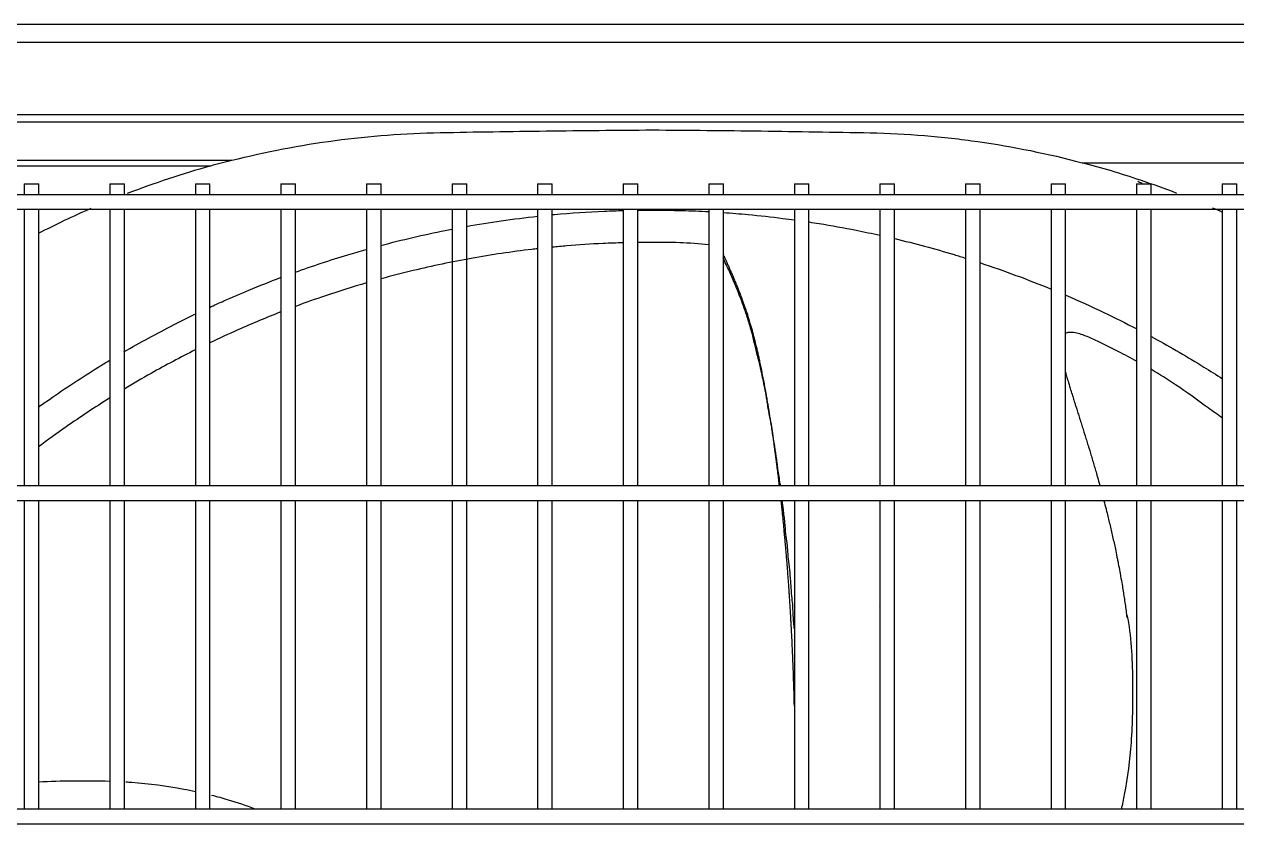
# Model space of a CAD drawing. Header units: millimetres. Extents: x 0 to 504600, y 0 to 118800.
# Drawn here: x 430955 to 431288, y 51036.6 to 51256.2 of the extents above; entities that cross this region are included whole.
import ezdxf

# ---------------------------------------------------------------- set-up
doc = ezdxf.new("R2010")
doc.units = ezdxf.units.MM
doc.header["$LTSCALE"] = 200
doc.layers.add('LG-AIRCON', color=240, linetype='Continuous')

# ---------------------------------------------------------------- blocks, each defined once
blk = doc.blocks.new('UXB1', base_point=(168674.67, -72229.04))
at = {"layer": 'LG-AIRCON', "color": 0}
for p, q in [((168093.75, -71467.16), (169255.13, -71467.16)), ((169255.13, -71472.16), (168093.75, -71472.16)), ((168148.66, -71491.95), (169200.23, -71491.95)), ((169198.7, -71494.07), (168150.18, -71494.07)), ((168154.52, -71504.54), (168251.98, -71504.54)), ((168246.14, -71506.1), (168154.52, -71506.1)), ((168485.48, -71505.19), (168569.18, -71505.19)), ((168195.02, -71510.99), (168195.02, -71513.99)), ((168195.02, -71510.99), (168199.01, -71510.99)), ((168199.01, -71513.99), (168199.01, -71510.99)), ((168218.51, -71510.99), (168218.51, -71513.99)), ((168218.51, -71510.99), (168222.51, -71510.99)), ((168222.51, -71513.99), (168222.51, -71510.99)), ((168242.01, -71510.99), (168242.01, -71513.99)), ((168242.01, -71510.99), (168246.01, -71510.99)), ((168246.01, -71513.99), (168246.01, -71510.99)), ((168265.5, -71510.99), (168265.5, -71513.99)), ((168265.5, -71510.99), (168269.5, -71510.99)), ((168269.5, -71513.99), (168269.5, -71510.99)), ((168289, -71510.99), (168289, -71513.99)), ((168289, -71510.99), (168293, -71510.99)), ((168293, -71513.99), (168293, -71510.99)), ((168312.5, -71510.99), (168312.5, -71513.99)), ((168312.5, -71510.99), (168316.5, -71510.99)), ((168316.5, -71513.99), (168316.5, -71510.99)), ((168335.99, -71510.99), (168335.99, -71513.99)), ((168335.99, -71510.99), (168339.99, -71510.99)), ((168339.99, -71513.99), (168339.99, -71510.99)), ((168359.49, -71510.99), (168359.49, -71513.99)), ((168359.49, -71510.99), (168363.49, -71510.99)), ((168363.49, -71513.99), (168363.49, -71510.99)), ((168382.99, -71510.99), (168382.99, -71513.99)), ((168382.99, -71510.99), (168386.99, -71510.99)), ((168386.99, -71513.99), (168386.99, -71510.99)), ((168406.48, -71510.99), (168406.48, -71513.99)), ((168406.48, -71510.99), (168410.48, -71510.99)), ((168410.48, -71513.99), (168410.48, -71510.99)), ((168429.98, -71510.99), (168429.98, -71513.99)), ((168429.98, -71510.99), (168433.98, -71510.99)), ((168433.98, -71513.99), (168433.98, -71510.99)), ((168453.48, -71510.99), (168453.48, -71513.99)), ((168453.48, -71510.99), (168457.47, -71510.99)), ((168457.47, -71513.99), (168457.47, -71510.99)), ((168476.97, -71510.99), (168476.97, -71513.99)), ((168476.97, -71510.99), (168480.97, -71510.99)), ((168480.97, -71513.99), (168480.97, -71510.99)), ((168500.47, -71510.99), (168500.47, -71513.99)), ((168500.47, -71510.99), (168504.47, -71510.99)), ((168504.47, -71513.99), (168504.47, -71510.99)), ((168523.96, -71510.99), (168523.96, -71513.99)), ((168523.96, -71510.99), (168527.96, -71510.99)), ((168527.96, -71513.99), (168527.96, -71510.99)), ((169201.5, -71513.99), (168146.95, -71513.99)), ((168146.95, -71517.99), (169201.5, -71517.99)), ((168195.02, -71517.99), (168195.02, -71593.98)), ((168199.01, -71593.98), (168199.01, -71517.99)), ((168218.51, -71517.99), (168218.51, -71593.98)), ((168222.51, -71593.98), (168222.51, -71517.99)), ((168242.01, -71517.99), (168242.01, -71593.98)), ((168246.01, -71593.98), (168246.01, -71517.99)), ((168265.5, -71517.99), (168265.5, -71593.98)), ((168269.5, -71593.98), (168269.5, -71517.99)), ((168289, -71517.99), (168289, -71593.98)), ((168293, -71593.98), (168293, -71517.99)), ((168312.5, -71517.99), (168312.5, -71593.98)), ((168316.5, -71593.98), (168316.5, -71517.99)), ((168335.99, -71517.99), (168335.99, -71593.98)), ((168339.99, -71593.98), (168339.99, -71517.99)), ((168359.49, -71517.99), (168359.49, -71593.98)), ((168363.49, -71593.98), (168363.49, -71517.99)), ((168382.99, -71517.99), (168382.99, -71593.98)), ((168386.99, -71593.98), (168386.99, -71517.99)), ((168406.48, -71517.99), (168406.48, -71593.98)), ((168410.48, -71593.98), (168410.48, -71517.99)), ((168429.98, -71517.99), (168429.98, -71593.98)), ((168433.98, -71593.98), (168433.98, -71517.99)), ((168453.48, -71517.99), (168453.48, -71593.98)), ((168457.47, -71593.98), (168457.47, -71517.99)), ((168476.97, -71517.99), (168476.97, -71593.98)), ((168480.97, -71593.98), (168480.97, -71517.99)), ((168500.47, -71517.99), (168500.47, -71593.98)), ((168504.47, -71593.98), (168504.47, -71517.99)), ((168523.96, -71517.99), (168523.96, -71593.98)), ((168527.96, -71593.98), (168527.96, -71517.99)), ((169266.49, -71593.97), (168081.96, -71593.97)), ((168081.96, -71597.97), (169266.49, -71597.97)), ((168195.02, -71597.98), (168195.02, -71682.77)), ((168199.01, -71682.77), (168199.01, -71597.98)), ((168218.51, -71597.98), (168218.51, -71682.77)), ((168222.51, -71682.77), (168222.51, -71597.98)), ((168242.01, -71597.98), (168242.01, -71682.77)), ((168246.01, -71682.77), (168246.01, -71597.98)), ((168265.5, -71597.98), (168265.5, -71682.77)), ((168269.5, -71682.77), (168269.5, -71597.98)), ((168289, -71597.98), (168289, -71682.77)), ((168293, -71682.77), (168293, -71597.98)), ((168312.5, -71597.98), (168312.5, -71682.77)), ((168316.5, -71682.77), (168316.5, -71597.98)), ((168335.99, -71597.98), (168335.99, -71682.77)), ((168339.99, -71682.77), (168339.99, -71597.98)), ((168359.49, -71597.98), (168359.49, -71682.77)), ((168363.49, -71682.77), (168363.49, -71597.98)), ((168382.99, -71597.98), (168382.99, -71682.77)), ((168386.99, -71682.77), (168386.99, -71597.98)), ((168406.48, -71597.98), (168406.48, -71682.77)), ((168410.48, -71682.77), (168410.48, -71597.98)), ((168429.98, -71597.98), (168429.98, -71682.77)), ((168433.98, -71682.77), (168433.98, -71597.98)), ((168453.48, -71597.98), (168453.48, -71682.77)), ((168457.47, -71682.77), (168457.47, -71597.98)), ((168476.97, -71597.98), (168476.97, -71682.77)), ((168480.97, -71682.77), (168480.97, -71597.98)), ((168500.47, -71597.98), (168500.47, -71682.77)), ((168504.47, -71682.77), (168504.47, -71597.98)), ((168523.96, -71597.98), (168523.96, -71682.77)), ((168527.96, -71682.77), (168527.96, -71597.98)), ((168429.98, -71627.08), (168429.86, -71627.3)), ((169266.49, -71682.76), (168081.96, -71682.76)), ((168081.96, -71686.76), (169266.49, -71686.76))]:
    blk.add_line(p, q, dxfattribs=at)
for points, knots in [([(168251.98, -71504.54), (168261.35, -71502.17), (168270.81, -71500.36), (168285.12, -71498.45), (168289.9, -71497.95), (168299.53, -71497.23), (168304.36, -71497.04), (168318.91, -71496.72), (168328.62, -71496.6), (168348.05, -71496.35), (168357.77, -71496.25), (168367.49, -71496.19)], [0, 0, 0, 0, 0.25, 0.25, 0.375, 0.375, 0.5, 0.5, 0.75, 0.75, 1, 1, 1, 1]), ([(168367.49, -71496.19), (168377.46, -71496.25), (168387.43, -71496.35), (168402.38, -71496.55), (168407.37, -71496.62), (168417.34, -71496.78), (168422.32, -71496.85), (168432.29, -71497.1), (168437.28, -71497.34), (168447.16, -71498.15), (168452.06, -71498.7), (168466.61, -71500.78), (168476.13, -71502.72), (168485.48, -71505.19)], [0, 0, 0, 0, 0.25, 0.25, 0.375, 0.375, 0.5, 0.5, 0.625, 0.625, 0.75, 0.75, 1, 1, 1, 1]), ([(168316.45, -71522.69), (168319.62, -71522.13), (168326.11, -71521.08), (168332.64, -71520.26), (168335.98, -71519.9)], [0, 0, 0, 0, 0.489245, 1, 1, 1, 1]), ([(168339.99, -71519.49), (168340.18, -71519.47), (168344.96, -71519.02), (168351.45, -71518.55), (168357.76, -71518.37), (168359.48, -71518.33)], [0, 0, 0, 0, 0.030504, 0.735974, 1, 1, 1, 1]), ([(168367.19, -71518.2), (168370.03, -71518.22), (168375.3, -71518.27), (168380.57, -71518.5), (168383.01, -71518.63)], [0, 0, 0, 0, 0.537477, 1, 1, 1, 1]), ([(168387.01, -71518.88), (168389.27, -71519.04), (168394.73, -71519.48), (168401.24, -71520.19), (168405.47, -71520.75), (168406.53, -71520.89)], [0, 0, 0, 0, 0.346789, 0.837259, 1, 1, 1, 1]), ([(168410.54, -71521.47), (168411.44, -71521.61), (168415.77, -71522.29), (168422.28, -71523.46), (168427.85, -71524.64), (168430.04, -71525.12)], [0, 0, 0, 0, 0.138987, 0.661876, 1, 1, 1, 1]), ([(168292.92, -71527.92), (168298.77, -71526.36), (168305.29, -71524.84), (168311.85, -71523.55), (168312.48, -71523.43)], [0, 0, 0, 0, 0.904429, 1, 1, 1, 1]), ([(168434.06, -71526.05), (168439.54, -71527.36), (168446.04, -71529.11), (168452.47, -71531.08), (168453.51, -71531.41)], [0, 0, 0, 0, 0.838104, 1, 1, 1, 1]), ([(168269.38, -71535.28), (168274.16, -71533.56), (168280.66, -71531.41), (168287.23, -71529.49), (168288.94, -71529.01)], [0, 0, 0, 0, 0.74118, 1, 1, 1, 1]), ([(168335.99, -71528.82), (168335.46, -71528.88), (168329.38, -71529.58), (168317.99, -71531.27), (168304.2, -71534.15), (168295.93, -71536.27), (168293.01, -71537.07)], [0, 0, 0, 0, 0.037241, 0.424432, 0.796492, 1, 1, 1, 1]), ([(168359.47, -71527.19), (168357.63, -71527.24), (168352.44, -71527.42), (168345.95, -71527.85), (168341.31, -71528.27), (168339.99, -71528.4)], [0, 0, 0, 0, 0.282463, 0.794994, 1, 1, 1, 1]), ([(168382.98, -71527.72), (168380.3, -71527.47), (168374.73, -71527.09), (168368.26, -71527.05), (168364.45, -71527.09), (168363.48, -71527.11)], [0, 0, 0, 0, 0.406262, 0.849224, 1, 1, 1, 1]), ([(168402.67, -71593.98), (168402.65, -71593.79), (168402.44, -71592.2), (168402.04, -71590.17), (168401.77, -71587.54), (168401.44, -71585.04), (168400.98, -71582.4), (168400.63, -71580.17), (168400.37, -71578.32), (168400.11, -71576.64), (168399.63, -71574.62), (168399.29, -71572.5), (168399, -71570.55), (168398.66, -71568.56), (168398.04, -71565.67), (168397.6, -71563.34), (168396.83, -71559.83), (168396.19, -71557.79), (168395.68, -71555.42), (168395.28, -71553.62), (168394.82, -71551.8), (168394.38, -71550.33), (168394.1, -71549.38), (168393.83, -71548.47), (168393.42, -71547.24), (168392.82, -71545.44), (168391.61, -71542.03), (168390.09, -71538.29), (168388.53, -71534.71), (168387.63, -71532.92), (168387.16, -71531.94), (168387.01, -71531.54), (168386.97, -71531.45)], [0, 0, 0, 0, 0.008371, 0.069424, 0.094367, 0.121283, 0.179384, 0.232883, 0.253705, 0.270958, 0.305551, 0.345961, 0.367488, 0.389621, 0.435291, 0.515912, 0.532189, 0.589294, 0.613481, 0.639638, 0.667776, 0.697453, 0.714276, 0.72148, 0.744733, 0.767084, 0.80554, 0.900316, 0.940461, 0.976172, 0.994503, 1, 1, 1, 1]), ([(168402.41, -71593.98), (168402.37, -71593.68), (168402.27, -71592.77), (168402.12, -71591.56), (168401.94, -71590.05), (168401.76, -71588.68), (168401.57, -71587.16), (168401.39, -71585.79), (168401.21, -71584.44), (168401, -71582.96), (168400.82, -71581.64), (168400.61, -71580.19), (168400.44, -71579.03), (168400.22, -71577.58), (168400.02, -71576.29), (168399.79, -71574.85), (168399.59, -71573.56), (168399.37, -71572.26), (168399.15, -71570.97), (168398.93, -71569.68), (168398.73, -71568.55), (168398.5, -71567.29), (168398.29, -71566.18), (168398.03, -71564.81), (168397.82, -71563.72), (168397.55, -71562.37), (168397.33, -71561.29), (168397.07, -71560.09), (168396.84, -71559.03), (168396.58, -71557.84), (168396.3, -71556.65), (168396.05, -71555.6), (168395.79, -71554.55), (168395.53, -71553.51), (168395.26, -71552.48), (168394.99, -71551.46), (168394.71, -71550.46), (168394.42, -71549.47), (168394.14, -71548.51), (168393.83, -71547.53), (168393.53, -71546.57), (168393.25, -71545.74), (168392.97, -71544.92), (168392.65, -71543.99), (168392.32, -71543.07), (168392.02, -71542.28), (168391.73, -71541.5), (168391.43, -71540.73), (168391.09, -71539.87), (168390.79, -71539.13), (168390.49, -71538.41), (168390.24, -71537.8), (168389.98, -71537.19), (168389.69, -71536.51), (168389.41, -71535.85), (168389.13, -71535.19), (168388.9, -71534.68), (168388.66, -71534.12), (168388.46, -71533.67), (168388.23, -71533.13), (168388.05, -71532.72), (168387.84, -71532.25), (168387.66, -71531.83), (168387.51, -71531.48), (168387.35, -71531.11), (168387.28, -71530.95), (168387.26, -71530.9)], [0, 0, 0, 0, 0.011806, 0.035618, 0.047525, 0.071337, 0.089197, 0.107056, 0.124916, 0.142775, 0.166588, 0.178494, 0.202307, 0.214213, 0.238026, 0.255886, 0.273745, 0.291605, 0.309464, 0.327324, 0.345183, 0.357089, 0.380902, 0.392808, 0.416621, 0.428527, 0.45234, 0.464246, 0.482106, 0.499965, 0.517825, 0.535684, 0.547591, 0.56545, 0.58331, 0.595216, 0.613075, 0.630935, 0.642841, 0.660701, 0.67856, 0.690467, 0.702373, 0.720232, 0.738092, 0.749998, 0.761905, 0.779764, 0.79167, 0.80953, 0.821436, 0.833343, 0.845249, 0.857155, 0.875015, 0.886921, 0.898827, 0.910734, 0.92264, 0.934546, 0.946453, 0.958359, 0.970265, 0.982172, 0.994078, 1, 1, 1, 1]), ([(168245.87, -71544.93), (168247.18, -71544.33), (168250.78, -71542.69), (168257.26, -71539.91), (168262.48, -71537.84), (168265.39, -71536.75)], [0, 0, 0, 0, 0.204884, 0.559596, 1, 1, 1, 1]), ([(168289.01, -71538.21), (168285.24, -71539.3), (168278.74, -71541.34), (168272.23, -71543.64), (168269.5, -71544.66)], [0, 0, 0, 0, 0.58019, 1, 1, 1, 1]), ([(168481.03, -71541.59), (168484.55, -71543.1), (168491.1, -71546.07), (168497.54, -71549.28), (168500.53, -71550.84)], [0, 0, 0, 0, 0.53182, 1, 1, 1, 1]), ([(168265.5, -71546.18), (168261.55, -71547.72), (168255.03, -71550.43), (168248.53, -71553.43), (168245.97, -71554.66)], [0, 0, 0, 0, 0.605591, 1, 1, 1, 1]), ([(168222.35, -71557.17), (168224.59, -71555.86), (168229.12, -71553.32), (168235.63, -71549.89), (168239.9, -71547.77), (168241.86, -71546.83)], [0, 0, 0, 0, 0.352089, 0.704456, 1, 1, 1, 1]), ([(168500.47, -71559.73), (168498.85, -71558.84), (168495.3, -71556.98), (168490.67, -71554.66), (168486.54, -71552.75), (168483.84, -71551.87), (168481.91, -71551.78), (168481.22, -71551.94), (168480.96, -71552.04)], [0, 0, 0, 0, 0.264162, 0.571071, 0.733206, 0.891725, 0.957075, 1, 1, 1, 1]), ([(168504.5, -71552.95), (168504.76, -71553.09), (168509.65, -71555.74), (168516.21, -71559.55), (168522.37, -71563.44), (168524.05, -71564.53)], [0, 0, 0, 0, 0.038243, 0.734735, 1, 1, 1, 1]), ([(168241.97, -71556.62), (168237.91, -71558.65), (168231.38, -71562.11), (168224.9, -71565.89), (168222.44, -71567.37)], [0, 0, 0, 0, 0.619127, 1, 1, 1, 1]), ([(168198.84, -71572.37), (168199.85, -71571.64), (168203.09, -71569.35), (168208.6, -71565.62), (168214.11, -71562.11), (168217.37, -71560.12), (168218.33, -71559.54)], [0, 0, 0, 0, 0.160934, 0.509713, 0.854631, 1, 1, 1, 1]), ([(168480.92, -71562.75), (168480.97, -71562.92), (168481.13, -71563.48), (168481.37, -71564.31), (168481.68, -71565.37), (168481.96, -71566.32), (168482.26, -71567.3), (168482.57, -71568.29), (168482.93, -71569.44), (168483.3, -71570.62), (168483.63, -71571.66), (168483.97, -71572.72), (168484.36, -71573.95), (168484.76, -71575.21), (168485.15, -71576.45), (168485.55, -71577.73), (168485.96, -71579.02), (168486.37, -71580.35), (168486.79, -71581.69), (168487.21, -71583.06), (168487.63, -71584.43), (168488.05, -71585.81), (168488.51, -71587.38), (168488.97, -71588.95), (168489.38, -71590.36), (168489.83, -71591.95), (168490.15, -71593.1), (168490.37, -71593.89), (168490.39, -71593.97)], [0, 0, 0, 0, 0.021221, 0.066801, 0.097188, 0.142768, 0.173155, 0.203541, 0.249122, 0.294702, 0.325088, 0.355475, 0.401055, 0.446635, 0.477022, 0.522602, 0.568182, 0.598569, 0.644149, 0.689729, 0.720116, 0.765696, 0.811276, 0.856856, 0.902436, 0.932823, 0.993597, 1, 1, 1, 1]), ([(168524, -71575.29), (168522.71, -71574.39), (168518.44, -71571.37), (168512.13, -71566.66), (168506.79, -71563.33), (168504.53, -71562.01)], [0, 0, 0, 0, 0.202389, 0.669659, 1, 1, 1, 1]), ([(168218.43, -71569.84), (168214.44, -71572.35), (168207.88, -71576.69), (168201.42, -71581.37), (168198.89, -71583.27)], [0, 0, 0, 0, 0.605389, 1, 1, 1, 1]), ([(168406.48, -71654.38), (168406.48, -71654.2), (168406.47, -71653.68), (168406.44, -71652.48), (168406.4, -71650.97), (168406.35, -71649.31), (168406.3, -71647.83), (168406.25, -71646.36), (168406.2, -71644.72), (168406.14, -71643.25), (168406.07, -71641.61), (168406.01, -71640.13), (168405.94, -71638.47), (168405.87, -71636.96), (168405.8, -71635.45), (168405.71, -71633.8), (168405.63, -71632.34), (168405.54, -71630.72), (168405.46, -71629.27), (168405.36, -71627.65), (168405.26, -71626.04), (168405.17, -71624.59), (168405.06, -71622.97), (168404.96, -71621.5), (168404.84, -71619.86), (168404.73, -71618.39), (168404.62, -71616.95), (168404.5, -71615.36), (168404.37, -71613.78), (168404.24, -71612.2), (168404.1, -71610.63), (168403.98, -71609.22), (168403.83, -71607.65), (168403.7, -71606.23), (168403.55, -71604.64), (168403.41, -71603.21), (168403.26, -71601.79), (168403.1, -71600.24), (168402.97, -71598.97), (168402.88, -71598.17), (168402.86, -71597.98)], [0, 0, 0, 0, 0.009218, 0.026414, 0.060805, 0.086598, 0.112391, 0.138185, 0.163978, 0.198369, 0.215565, 0.249956, 0.275749, 0.301542, 0.327336, 0.353129, 0.38752, 0.404715, 0.439106, 0.4649, 0.490693, 0.525084, 0.54228, 0.576671, 0.602464, 0.628257, 0.65405, 0.679844, 0.714235, 0.740028, 0.765821, 0.800212, 0.817408, 0.851799, 0.877592, 0.903386, 0.929179, 0.954972, 0.989363, 1, 1, 1, 1]), ([(168406.48, -71633.23), (168406.43, -71632.66), (168406.29, -71631.19), (168406.17, -71629.48), (168406.1, -71627.74), (168406.02, -71626.11), (168405.74, -71624), (168405.59, -71621.69), (168405.45, -71619.5), (168405.23, -71617.21), (168404.94, -71614.82), (168404.74, -71612.69), (168404.62, -71610.89), (168404.47, -71609.18), (168404.11, -71607.01), (168403.92, -71604.45), (168403.69, -71602.18), (168403.42, -71600.11), (168403.22, -71598.79), (168403.12, -71597.96)], [0, 0, 0, 0, 0.05251, 0.142079, 0.177348, 0.206327, 0.265132, 0.339751, 0.382815, 0.429016, 0.527009, 0.615313, 0.649401, 0.678603, 0.742262, 0.822382, 0.868126, 0.917465, 1, 1, 1, 1]), ([(168491.47, -71597.98), (168491.48, -71598.01), (168491.68, -71598.78), (168491.97, -71599.93), (168492.4, -71601.61), (168492.77, -71603.12), (168493.18, -71604.85), (168493.59, -71606.58), (168493.98, -71608.31), (168494.36, -71610.04), (168494.76, -71611.96), (168495.12, -71613.69), (168495.5, -71615.63), (168495.79, -71617.18), (168496.14, -71619.13), (168496.44, -71620.88), (168496.77, -71622.86), (168497.04, -71624.65), (168497.31, -71626.47), (168497.56, -71628.29), (168497.72, -71629.5), (168497.79, -71630.11)], [0, 0, 0, 0, 0.003613, 0.076073, 0.112302, 0.166647, 0.220991, 0.275335, 0.32968, 0.384024, 0.438368, 0.510827, 0.547057, 0.619516, 0.655746, 0.728205, 0.782549, 0.836893, 0.891238, 0.945582, 1, 1, 1, 1]), ([(168497.86, -71629.59), (168497.92, -71629.88), (168499.1, -71636.02), (168499.46, -71647.72), (168499.28, -71663.85), (168497.78, -71675.36), (168496.54, -71681.44), (168496.24, -71682.79)], [0, 0, 0, 0, 0.017033, 0.353101, 0.655124, 0.923021, 1, 1, 1, 1]), ([(168198.96, -71675.25), (168202.09, -71675.04), (168208.63, -71674.91), (168215.15, -71674.93), (168218.52, -71675.05)], [0, 0, 0, 0, 0.483114, 1, 1, 1, 1]), ([(168222.94, -71675.26), (168223.47, -71675.29), (168228.78, -71675.65), (168235.16, -71676.48), (168240.96, -71677.64), (168242.03, -71677.87)], [0, 0, 0, 0, 0.083564, 0.830141, 1, 1, 1, 1]), ([(168246.38, -71678.89), (168247.92, -71679.28), (168251.93, -71680.38), (168255.89, -71681.71), (168258.31, -71682.63)], [0, 0, 0, 0, 0.381371, 1, 1, 1, 1])]:
    blk.add_open_spline(points, degree=3, knots=knots, dxfattribs=at)
for points in [[(168246.14, -71506.1), (168238.38, -71508.27), (168230.76, -71510.79), (168223.3, -71513.68)], [(168251.98, -71504.54), (168250.06, -71505.03), (168248.1, -71505.55), (168246.14, -71506.1)], [(168501.53, -71510.01), (168496.23, -71508.22), (168490.88, -71506.62), (168485.48, -71505.19)], [(168511.53, -71513.62), (168508.23, -71512.35), (168504.89, -71511.14), (168501.53, -71510.01)], [(168501.97, -71510.79), (168501.57, -71510.66), (168501.18, -71510.53), (168500.78, -71510.4)], [(168213.31, -71517.78), (168208.41, -71519.92), (168203.57, -71522.22), (168198.81, -71524.68)], [(168363.49, -71518.25), (168364.72, -71518.23), (168365.96, -71518.22), (168367.19, -71518.2)], [(168524.06, -71518.84), (168523.19, -71518.45), (168522.31, -71518.06), (168521.44, -71517.68)], [(168387.17, -71530.7), (168387.1, -71530.58), (168387.04, -71530.46), (168386.97, -71530.35)], [(168457.56, -71532.71), (168464.12, -71534.87), (168470.6, -71537.27), (168476.99, -71539.9)]]:
    blk.add_open_spline(points, degree=3, dxfattribs=at)

msp = doc.modelspace()

# ---------------------------------------------------------------- block references
at = {"layer": 'LG-AIRCON', "color": 7}
msp.add_blockref('UXB1', (431434.71, 50494.32), dxfattribs=at)

doc.saveas('drawing.dxf')
